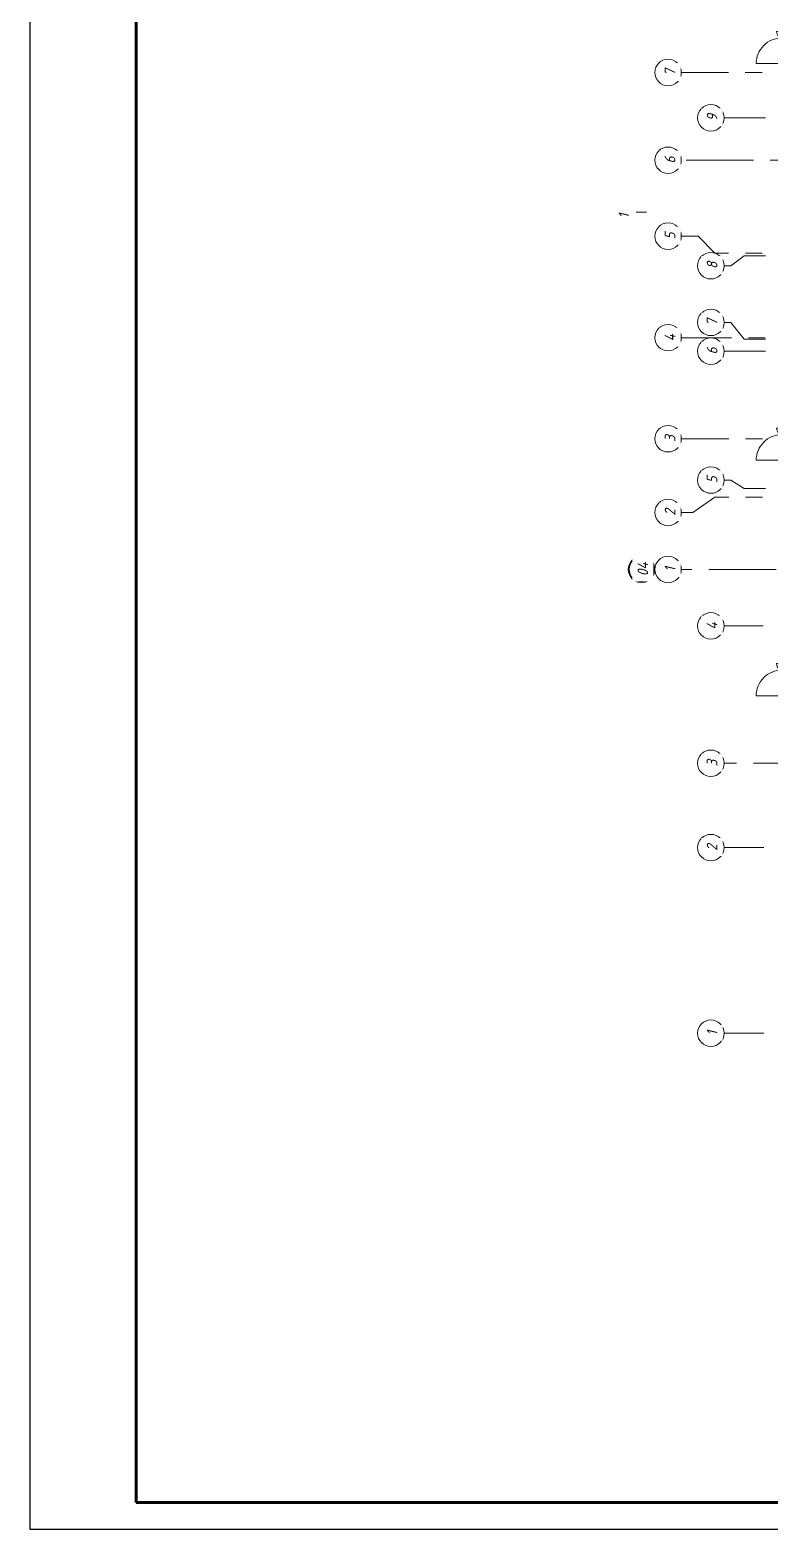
# Model space of a CAD drawing. Header units: metres. Extents: x 50 to 891, y -1294 to 247.
# Drawn here: x 50 to 189.6, y -1294 to -1011.4 of the extents above; entities that cross this region are included whole.
import ezdxf

# ---------------------------------------------------------------- set-up
doc = ezdxf.new("R2010")
doc.units = ezdxf.units.M
doc.linetypes.add('Линия сетки', pattern=[22.225, 12.7, -3.175, 3.175, -3.175])
for name, color, linetype, lineweight in [('A-DETL-GENF', 1, 'Continuous', 9), ('A-DOOR', 1, 'Continuous', 9), ('A-GENM', 13, 'Continuous', 9), ('S-GRID-IDEN', 9, 'Continuous', 9)]:
    doc.layers.add(name, color=color, linetype=linetype, lineweight=lineweight)
doc.layers.add('ПЛАН', color=8, linetype='Continuous')
doc.layers.add('РАМКА', color=7, linetype='Continuous')
doc.styles.add('ISOCPEUR_I', font='isocpeui.ttf', dxfattribs={"width": 0.9, "height": 350})
doc.styles.add('ISOCPEUR_I_1', font='isocpeui.ttf', dxfattribs={"width": 0.9, "height": 250})

# ---------------------------------------------------------------- blocks, each defined once
blk = doc.blocks.new('Дверь полуторка - 1300 x 2440 П _для витража_-7385846--1Г')
at = {"layer": 'A-DETL-GENF'}
for p, q in [((-606, -82), (-606, -5)), ((-606, -5), (-524, -5)), ((-524, -82), (-606, -82)), ((-524, -5), (-524, -82)), ((-524, -5), (281, -5)), ((276, -13), (-524, -13)), ((276, -19), (-524, -19)), ((-524, -35), (276, -35)), ((-524, -39), (276, -39)), ((276, -55), (-524, -55)), ((276, -61), (-524, -61)), ((-524, -82), (276, -82)), ((276, -5), (276, -82)), ((357, -5), (276, -5)), ((276, -82), (357, -82)), ((347, -82), (347, -5)), ((347, -5), (429, -5)), ((429, -82), (347, -82)), ((357, -82), (357, -5)), ((524, -5), (424, -5)), ((429, -5), (429, -82)), ((429, -13), (524, -13)), ((429, -19), (524, -19)), ((524, -35), (429, -35)), ((524, -39), (429, -39)), ((429, -55), (524, -55)), ((429, -61), (524, -61)), ((524, -82), (429, -82)), ((605, -5), (524, -5)), ((524, -5), (524, -82)), ((524, -82), (605, -82)), ((605, -82), (605, -5))]:
    blk.add_line(p, q, dxfattribs=at)
at = {"layer": 'A-DOOR'}
for p, q in [((-606, 1023), (-606, 55)), ((605, 258), (605, -5)), ((-651, -5), (-651, -82)), ((-606, -5), (-651, -5)), ((-651, -82), (-606, -82)), ((-606, -82), (-606, -5)), ((650, -5), (605, -5)), ((605, -5), (605, -82)), ((605, -82), (650, -82)), ((650, -82), (650, -5))]:
    blk.add_line(p, q, dxfattribs=at)
for centre, radius, start, end in [((-606, 55), 968, 360, 90), ((605, -5), 263, 90, 180)]:
    blk.add_arc(centre, radius, start, end, dxfattribs=at)
at = {"layer": 'A-GENM'}
for p, q in [((187, 52), (187, 46)), ((292, 43), (190, 43)), ((320, 55), (191, 55)), ((297, 11), (292, 43)), ((293, -5), (293, 11)), ((293, 11), (325, 11)), ((322, 11), (320, 55)), ((325, 11), (325, -5)), ((187, -139), (187, -133)), ((292, -130), (190, -130)), ((320, -142), (191, -142)), ((297, -98), (292, -130)), ((325, -5), (293, -5)), ((325, -82), (293, -82)), ((293, -82), (293, -98)), ((293, -98), (325, -98)), ((322, -98), (320, -142)), ((325, -98), (325, -82))]:
    blk.add_line(p, q, dxfattribs=at)
for centre, radius, start, end in [((191, 52), 3.06, 86.3413, 180), ((190, 46), 2.92, 180, 270), ((190, -133), 2.92, 90, 180), ((191, -139), 3.06, 180, 273.6587)]:
    blk.add_arc(centre, radius, start, end, dxfattribs=at)
blk = doc.blocks.new('Ось сетки - Заголовок сетки - Окружность 5 мм-84278--1Г')
at = {"layer": 'S-GRID-IDEN'}
blk.add_circle((0, 0), 5, dxfattribs=at)
blk = doc.blocks.new('Ось сетки - Заголовок сетки - Окружность 5 ДВОЙНОЙ мм-2920442--1Г')
at = {"layer": 'S-GRID-IDEN'}
for radius in [5, 4.67]:
    blk.add_circle((0, 0), radius, dxfattribs=at)

msp = doc.modelspace()

# ---------------------------------------------------------------- linework, layer by layer
at = {"layer": 'ПЛАН', "color": 8, "lineweight": 13}
for p, q in [((179.21, -1053.42), (176.03, -1050.24)), ((184.71, -1053.92), (182.23, -1055.8)), ((184.71, -1069.67), (182.23, -1066.49)), ((184.71, -1097.82), (182.23, -1096.21)), ((179.21, -1099.47), (175.03, -1102.32))]:
    msp.add_line(p, q, dxfattribs=at)
at = {"layer": 'ПЛАН', "color": 8, "linetype": 'Линия сетки', "lineweight": 13}
for p, q in [((315.12, -1053.42), (179.21, -1053.42)), ((210.96, -1053.92), (184.71, -1053.92)), ((210.96, -1069.67), (184.71, -1069.67)), ((315.16, -1099.47), (179.21, -1099.47)), ((210.96, -1097.82), (184.71, -1097.82))]:
    msp.add_line(p, q, dxfattribs=at)

# ---------------------------------------------------------------- block references
at = {"layer": 'ПЛАН', "color": 8, "lineweight": 13, "rotation": 90}
for name, p, xscale, yscale, zscale in [('Дверь полуторка - 1300 x 2440 П _для витража_-7385846--1Г', (192.1, -1014.67), 0.005, 0.005, 0.005), ('Ось сетки - Заголовок сетки - Окружность 5 мм-84278--1Г', (170.36, -1019.37), 0.4999999999999998, 0.4999999999999998, 0.4999999999999998), ('Ось сетки - Заголовок сетки - Окружность 5 мм-84278--1Г', (178.43, -1027.92), 0.4999999999999998, 0.4999999999999998, 0.4999999999999998), ('Ось сетки - Заголовок сетки - Окружность 5 мм-84278--1Г', (170.36, -1035.92), 0.4999999999999998, 0.4999999999999998, 0.4999999999999998), ('Ось сетки - Заголовок сетки - Окружность 5 мм-84278--1Г', (170.36, -1050.24), 0.4999999999999998, 0.4999999999999998, 0.4999999999999998), ('Ось сетки - Заголовок сетки - Окружность 5 мм-84278--1Г', (178.43, -1055.8), 0.4999999999999998, 0.4999999999999998, 0.4999999999999998), ('Ось сетки - Заголовок сетки - Окружность 5 мм-84278--1Г', (170.36, -1069.37), 0.4999999999999998, 0.4999999999999998, 0.4999999999999998), ('Ось сетки - Заголовок сетки - Окружность 5 мм-84278--1Г', (178.43, -1071.92), 0.4999999999999998, 0.4999999999999998, 0.4999999999999998), ('Ось сетки - Заголовок сетки - Окружность 5 мм-84278--1Г', (170.36, -1088.42), 0.4999999999999998, 0.4999999999999998, 0.4999999999999998), ('Дверь полуторка - 1300 x 2440 П _для витража_-7385846--1Г', (192.1, -1089.46), 0.005, 0.005, 0.005), ('Ось сетки - Заголовок сетки - Окружность 5 мм-84278--1Г', (178.43, -1096.21), 0.4999999999999998, 0.4999999999999998, 0.4999999999999998), ('Ось сетки - Заголовок сетки - Окружность 5 мм-84278--1Г', (170.36, -1102.32), 0.4999999999999998, 0.4999999999999998, 0.4999999999999998), ('Ось сетки - Заголовок сетки - Окружность 5 мм-84278--1Г', (170.36, -1113.07), 0.4999999999999998, 0.4999999999999998, 0.4999999999999998), ('Ось сетки - Заголовок сетки - Окружность 5 мм-84278--1Г', (178.43, -1123.72), 0.4999999999999998, 0.4999999999999998, 0.4999999999999998), ('Дверь полуторка - 1300 x 2440 П _для витража_-7385846--1Г', (192.1, -1133.86), 0.005, 0.005, 0.005), ('Ось сетки - Заголовок сетки - Окружность 5 мм-84278--1Г', (178.43, -1149.62), 0.4999999999999998, 0.4999999999999998, 0.4999999999999998), ('Ось сетки - Заголовок сетки - Окружность 5 мм-84278--1Г', (178.43, -1165.52), 0.4999999999999998, 0.4999999999999998, 0.4999999999999998), ('Ось сетки - Заголовок сетки - Окружность 5 мм-84278--1Г', (178.43, -1200.52), 0.4999999999999998, 0.4999999999999998, 0.4999999999999998)]:
    msp.add_blockref(name, p, dxfattribs=dict(at, xscale=xscale, yscale=yscale, zscale=zscale))

# ---------------------------------------------------------------- texts
at = {"layer": 'ПЛАН', "color": 8, "lineweight": 13, "insert": (161.01, -1046.87), "char_height": 2, "width": 0.7215, "attachment_point": 1, "rotation": 90, "style": 'ISOCPEUR_I_1', "bg_fill": 2}
msp.add_mtext('\\fISOCPEUR|b0|i1|c204|p34|;\\W.9;1', dxfattribs=at)

# ---------------------------------------------------------------- next in the draw order: linework, layer by layer
at = {"layer": 'ПЛАН', "color": 8, "lineweight": 13}
msp.add_line((166.32, -1045.68), (164.37, -1045.68), dxfattribs=at)

# ---------------------------------------------------------------- next in the draw order: texts
at = {"layer": 'ПЛАН', "color": 8, "lineweight": 13, "char_height": 2, "attachment_point": 1, "rotation": 90, "style": 'ISOCPEUR_I', "bg_fill": 2}
for s, insert, width in [('\\fISOCPEUR|b0|i1|c204|p34|;\\W.9;7', (169.73, -1019.97), 1.407), ('\\fISOCPEUR|b0|i1|c204|p34|;\\W.9;9', (177.66, -1028.52), 1.407), ('\\fISOCPEUR|b0|i1|c204|p34|;\\W.9;6', (169.73, -1036.52), 1.407), ('\\fISOCPEUR|b0|i1|c204|p34|;\\W.9;5', (169.73, -1050.84), 1.407), ('\\fISOCPEUR|b0|i1|c204|p34|;\\W.9;8', (177.66, -1056.4), 1.407), ('\\fISOCPEUR|b0|i1|c204|p34|;\\W.9;4', (169.73, -1070.04), 1.5873), ('\\fISOCPEUR|b0|i1|c204|p34|;\\W.9;3', (169.73, -1089.02), 1.407), ('\\fISOCPEUR|b0|i1|c204|p34|;\\W.9;5', (177.66, -1096.8), 1.407), ('\\fISOCPEUR|b0|i1|c204|p34|;\\W.9;2', (169.73, -1102.91), 1.407), ('\\fISOCPEUR|b0|i1|c204|p34|;\\W.9;1', (169.73, -1113.5), 1.0101), ('\\fISOCPEUR|b0|i1|c204|p34|;\\W.9;4', (177.66, -1124.39), 1.5873), ('\\fISOCPEUR|b0|i1|c204|p34|;\\W.9;3', (177.66, -1150.22), 1.407), ('\\fISOCPEUR|b0|i1|c204|p34|;\\W.9;2', (177.66, -1166.12), 1.407), ('\\fISOCPEUR|b0|i1|c204|p34|;\\W.9;1', (177.66, -1200.95), 1.0101)]:
    msp.add_mtext(s, dxfattribs=dict(at, insert=insert, width=width))

# ---------------------------------------------------------------- next in the draw order: linework, layer by layer
at = {"layer": 'ПЛАН', "color": 8, "linetype": 'Линия сетки', "lineweight": 13}
for p, q in [((315.1, -1019.37), (172.86, -1019.37)), ((210.96, -1027.92), (180.93, -1027.92)), ((319.8, -1035.92), (172.86, -1035.92)), ((315.68, -1069.37), (172.86, -1069.37)), ((315.16, -1088.42), (172.86, -1088.42)), ((279.62, -1113.07), (172.86, -1113.07)), ((279.62, -1113.07), (172.86, -1113.07)), ((299.42, -1123.72), (180.93, -1123.72)), ((310.29, -1149.62), (180.93, -1149.62)), ((321.75, -1165.52), (180.93, -1165.52)), ((321.75, -1200.52), (180.93, -1200.52))]:
    msp.add_line(p, q, dxfattribs=at)
at = {"layer": 'ПЛАН', "color": 8, "lineweight": 13}
for p, q in [((176.03, -1050.24), (172.86, -1050.24)), ((182.23, -1055.8), (180.93, -1055.8)), ((182.23, -1096.21), (180.93, -1096.21)), ((175.03, -1102.32), (172.86, -1102.32))]:
    msp.add_line(p, q, dxfattribs=at)

# ---------------------------------------------------------------- next in the draw order: block references
at = {"layer": 'ПЛАН', "color": 8, "lineweight": 13, "xscale": 0.4999999999999998, "yscale": 0.4999999999999998, "zscale": 0.4999999999999998, "rotation": 90}
msp.add_blockref('Ось сетки - Заголовок сетки - Окружность 5 ДВОЙНОЙ мм-2920442--1Г', (165.36, -1113.07), dxfattribs=at)

# ---------------------------------------------------------------- next in the draw order: texts
at = {"layer": 'ПЛАН', "color": 8, "lineweight": 13, "char_height": 2, "attachment_point": 1, "rotation": 90, "style": 'ISOCPEUR_I', "bg_fill": 2}
for s, insert, width in [('\\fISOCPEUR|b0|i1|c204|p34|;\\W.9;6', (177.66, -1072.52), 1.407), ('04', (164.6, -1114.32), 2.9943)]:
    msp.add_mtext(s, dxfattribs=dict(at, insert=insert, width=width))

# ---------------------------------------------------------------- next in the draw order: linework, layer by layer
at = {"layer": 'ПЛАН', "color": 8, "linetype": 'Линия сетки', "lineweight": 13}
msp.add_line((210.96, -1071.92), (180.93, -1071.92), dxfattribs=at)

# ---------------------------------------------------------------- next in the draw order: block references
at = {"layer": 'ПЛАН', "color": 8, "lineweight": 13, "xscale": 0.4999999999999998, "yscale": 0.4999999999999998, "zscale": 0.4999999999999998, "rotation": 90}
msp.add_blockref('Ось сетки - Заголовок сетки - Окружность 5 мм-84278--1Г', (178.43, -1066.49), dxfattribs=at)

# ---------------------------------------------------------------- next in the draw order: texts
at = {"layer": 'ПЛАН', "color": 8, "lineweight": 13, "insert": (177.66, -1067.09), "char_height": 2, "width": 1.407, "attachment_point": 1, "rotation": 90, "style": 'ISOCPEUR_I', "bg_fill": 2}
msp.add_mtext('\\fISOCPEUR|b0|i1|c204|p34|;\\W.9;7', dxfattribs=at)

# ---------------------------------------------------------------- next in the draw order: linework, layer by layer
at = {"layer": 'ПЛАН', "color": 8, "lineweight": 13}
msp.add_line((182.23, -1066.49), (180.93, -1066.49), dxfattribs=at)
at = {"layer": 'РАМКА', "lineweight": 25}
msp.add_lwpolyline([(50, -1294), (891, -1294), (891, -700), (50, -700)], close=True, dxfattribs=at)
at = {"layer": 'РАМКА', "lineweight": 70}
msp.add_lwpolyline([(70, -1289), (886, -1289), (886, -705), (70, -705)], close=True, dxfattribs=at)

doc.saveas('drawing.dxf')
